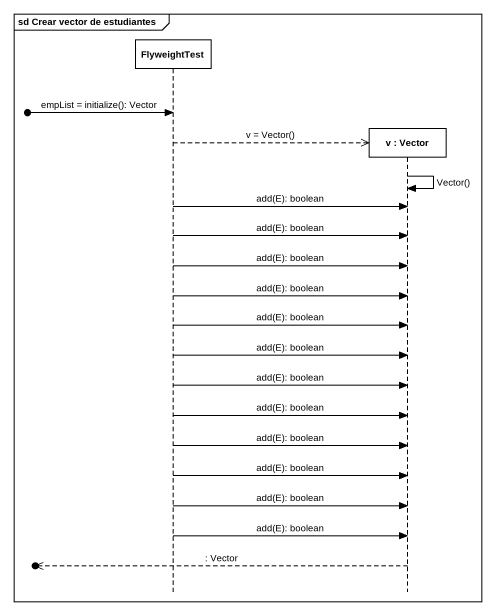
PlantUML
@startuml
mainframe sd Crear vector de estudiantes
hide footbox
participant FlyweightTest
participant "v : Vector" as v

[o-> FlyweightTest : empList = initialize(): Vector
FlyweightTest -->> v ** : v = Vector()
v -> v : Vector()
FlyweightTest -> v : add(E): boolean
FlyweightTest -> v : add(E): boolean
FlyweightTest -> v : add(E): boolean
FlyweightTest -> v : add(E): boolean
FlyweightTest -> v : add(E): boolean
FlyweightTest -> v : add(E): boolean
FlyweightTest -> v : add(E): boolean
FlyweightTest -> v : add(E): boolean
FlyweightTest -> v : add(E): boolean
FlyweightTest -> v : add(E): boolean
FlyweightTest -> v : add(E): boolean
FlyweightTest -> v : add(E): boolean
[o<<-- v : : Vector
@enduml
